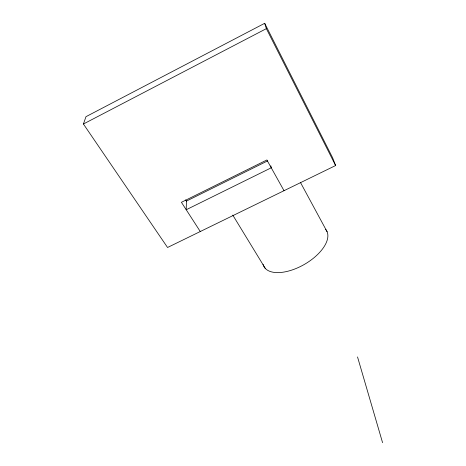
<?xml version="1.0" encoding="UTF-8"?>
<svg xmlns="http://www.w3.org/2000/svg" width="466" height="466" viewBox="0 0 466 466"><rect width="100%" height="100%" fill="white"/><g stroke="black" fill="none" stroke-linecap="round" stroke-linejoin="round"><path stroke-width="0.7" d="M185.631 199.879L186.417 201.096L186.219 209.741L271.247 167.795L270.839 165.826M83.42 124.008L85.977 116.675L264.688 23.3L332.613 157.77L335.613 165.541L167.55 247.487L83.42 124.008L266.36 28.647L264.688 23.3M186.417 201.096L267.665 160.875M200.275 231.532L181.42 202.302L266.884 159.972L284.015 190.699M232.779 215.1L265.352 268.492M300.506 182.55L327.08 231.707M266.36 28.647L335.613 165.541M357.527 356.933L382.58 442.7M325.652 229.4A36.086 18.098 -29.9 0 1 303.558 264.874A36.086 18.098 -29.9 0 1 263.08 264.344"/></g></svg>
